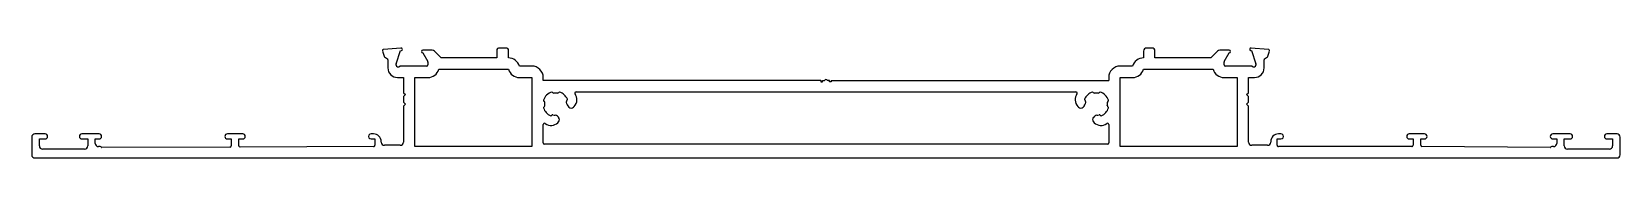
# Model space of a CAD drawing. Extents: x 1690 to 1940, y 2293 to 2311.
import ezdxf

# ---------------------------------------------------------------- set-up
doc = ezdxf.new("R2010")
doc.units = 0
doc.layers.get('0').update_dxf_attribs({"linetype": 'CONTINUOUS'})

msp = doc.modelspace()

# ---------------------------------------------------------------- linework, layer by layer
for p, q in [((1744.74, 2310.16), (1744.98, 2309.36)), ((1747.65, 2310.63), (1744.91, 2310.42)), ((1746.9, 2308.16), (1747.6, 2310.24)), ((1752.57, 2310.28), (1751.07, 2310.28)), ((1753.97, 2309.08), (1752.92, 2310.14)), ((1762.76, 2310.38), (1762.76, 2309.08)), ((1764.31, 2310.63), (1763.01, 2310.63)), ((1764.56, 2309.08), (1764.56, 2310.38)), ((1864.52, 2310.13), (1864.52, 2309.08)), ((1865.82, 2310.63), (1865.02, 2310.63)), ((1866.32, 2309.08), (1866.32, 2310.13)), ((1876.16, 2310.14), (1875.11, 2309.08)), ((1878.02, 2310.28), (1876.52, 2310.28)), ((1884.17, 2310.42), (1881.43, 2310.63)), ((1881.49, 2310.24), (1882.18, 2308.16)), ((1884.1, 2309.36), (1884.34, 2310.16)), ((1745.06, 2309.26), (1745.51, 2308.94)), ((1745.59, 2308.78), (1745.59, 2307.48)), ((1746.89, 2307.93), (1746.89, 2308.1)), ((1751.69, 2307.78), (1747.45, 2307.78)), ((1751.07, 2309.88), (1751.87, 2308.5)), ((1751.89, 2308.4), (1751.89, 2307.98)), ((1762.76, 2309.08), (1753.97, 2309.08)), ((1768.24, 2307.78), (1766.29, 2307.78)), ((1862.79, 2307.78), (1860.84, 2307.78)), ((1875.11, 2309.08), (1866.32, 2309.08)), ((1877.19, 2307.98), (1877.19, 2308.4)), ((1877.22, 2308.5), (1878.02, 2309.88)), ((1881.63, 2307.78), (1877.39, 2307.78)), ((1882.19, 2308.1), (1882.19, 2307.93)), ((1883.49, 2307.48), (1883.49, 2308.78)), ((1883.58, 2308.94), (1884.03, 2309.26)), ((1747.09, 2305.98), (1748.04, 2305.98)), ((1748.04, 2305.98), (1748.04, 2303.58)), ((1749.84, 2305.98), (1751.89, 2305.98)), ((1749.84, 2295.08), (1749.84, 2305.98)), ((1753.62, 2307.28), (1764.56, 2307.28)), ((1766.29, 2305.98), (1768.24, 2305.98)), ((1768.24, 2305.98), (1768.24, 2295.08)), ((1770.04, 2305.52), (1770.04, 2305.98)), ((1813.71, 2305.52), (1770.04, 2305.52)), ((1813.71, 2305.52), (1813.71, 2305.32)), ((1813.71, 2305.32), (1814.01, 2305.32)), ((1814.01, 2305.52), (1814.31, 2305.52)), ((1814.01, 2305.32), (1814.01, 2305.52)), ((1815.07, 2305.52), (1814.77, 2305.52)), ((1815.07, 2305.32), (1815.07, 2305.52)), ((1815.37, 2305.32), (1815.07, 2305.32)), ((1815.37, 2305.52), (1859.04, 2305.52)), ((1815.37, 2305.52), (1815.37, 2305.32)), ((1859.04, 2305.98), (1859.04, 2305.52)), ((1860.84, 2305.98), (1862.79, 2305.98)), ((1860.84, 2295.08), (1860.84, 2305.98)), ((1864.52, 2307.28), (1875.46, 2307.28)), ((1877.19, 2305.98), (1879.24, 2305.98)), ((1879.24, 2305.98), (1879.24, 2295.08)), ((1881.04, 2303.58), (1881.04, 2305.98)), ((1881.04, 2305.98), (1881.99, 2305.98)), ((1748.04, 2303.58), (1748.34, 2303.28)), ((1748.34, 2303.28), (1748.04, 2302.98)), ((1748.04, 2302.98), (1748.04, 2302.08)), ((1775.2, 2303.72), (1853.88, 2303.72)), ((1880.74, 2303.28), (1881.04, 2303.58)), ((1881.04, 2302.98), (1880.74, 2303.28)), ((1881.04, 2302.08), (1881.04, 2302.98)), ((1748.04, 2302.08), (1748.34, 2301.78)), ((1748.34, 2301.78), (1748.04, 2301.48)), ((1748.04, 2301.48), (1748.04, 2295.78)), ((1773.89, 2301.51), (1774.08, 2301.31)), ((1774.78, 2301.3), (1774.9, 2301.42)), ((1854.18, 2301.42), (1854.3, 2301.3)), ((1855.01, 2301.31), (1855.2, 2301.51)), ((1880.74, 2301.78), (1881.04, 2302.08)), ((1881.04, 2301.48), (1880.74, 2301.78)), ((1881.04, 2295.78), (1881.04, 2301.48)), ((1770.04, 2295.68), (1770.04, 2298.55)), ((1772.47, 2299.68), (1772.26, 2299.88)), ((1772.33, 2298.85), (1772.45, 2298.97)), ((1856.82, 2299.88), (1856.62, 2299.68)), ((1856.63, 2298.97), (1856.75, 2298.85)), ((1859.04, 2298.55), (1859.04, 2295.68)), ((1689.54, 2296.58), (1689.54, 2293.78)), ((1691.64, 2297.08), (1690.04, 2297.08)), ((1690.74, 2295.18), (1690.74, 2296.28)), ((1690.74, 2296.28), (1691.64, 2296.28)), ((1700.14, 2297.08), (1697.44, 2297.08)), ((1697.44, 2296.28), (1698.34, 2296.28)), ((1698.34, 2296.28), (1698.34, 2295.18)), ((1699.54, 2295.58), (1699.54, 2296.28)), ((1699.54, 2296.28), (1700.14, 2296.28)), ((1700.29, 2295.08), (1700.04, 2295.08)), ((1720.74, 2295), (1700.58, 2294.93)), ((1722.74, 2297.08), (1720.34, 2297.08)), ((1720.34, 2296.28), (1720.94, 2296.28)), ((1720.94, 2296.28), (1720.94, 2295.2)), ((1722.14, 2295.21), (1722.14, 2296.28)), ((1722.14, 2296.28), (1722.74, 2296.28)), ((1743.34, 2295.08), (1722.34, 2295.01)), ((1743.34, 2297.08), (1742.94, 2297.08)), ((1742.94, 2296.28), (1743.54, 2296.28)), ((1743.54, 2296.28), (1743.54, 2295.28)), ((1744.54, 2295.78), (1744.54, 2295.88)), ((1747.54, 2295.28), (1745.04, 2295.28)), ((1768.24, 2295.08), (1749.84, 2295.08)), ((1858.84, 2295.48), (1770.24, 2295.48)), ((1879.24, 2295.08), (1860.84, 2295.08)), ((1884.04, 2295.28), (1881.54, 2295.28)), ((1884.54, 2295.88), (1884.54, 2295.78)), ((1885.54, 2295.28), (1885.54, 2296.28)), ((1885.54, 2296.28), (1886.14, 2296.28)), ((1886.14, 2297.08), (1885.74, 2297.08)), ((1906.74, 2295.08), (1885.74, 2295.08)), ((1908.74, 2297.08), (1906.34, 2297.08)), ((1906.34, 2296.28), (1906.94, 2296.28)), ((1906.94, 2296.28), (1906.94, 2295.28)), ((1908.14, 2295.28), (1908.14, 2296.28)), ((1908.14, 2296.28), (1908.74, 2296.28)), ((1928.5, 2294.93), (1908.34, 2295.08)), ((1929.04, 2295.08), (1928.79, 2295.08)), ((1931.64, 2297.08), (1928.94, 2297.08)), ((1928.94, 2296.28), (1929.54, 2296.28)), ((1929.54, 2296.28), (1929.54, 2295.58)), ((1930.74, 2295.18), (1930.74, 2296.28)), ((1930.74, 2296.28), (1931.64, 2296.28)), ((1939.04, 2297.08), (1937.44, 2297.08)), ((1937.44, 2296.28), (1938.34, 2296.28)), ((1938.34, 2296.28), (1938.34, 2295.18)), ((1939.54, 2293.78), (1939.54, 2296.58)), ((1690.04, 2293.28), (1939.04, 2293.28)), ((1697.84, 2294.68), (1691.24, 2294.68)), ((1937.84, 2294.68), (1931.24, 2294.68))]:
    msp.add_line(p, q)
for centre, radius, start, end in [((1744.93, 2310.22), 0.2, 94.5, 197), ((1747.67, 2310.43), 0.2, 250.2067, 94.5), ((1751.07, 2310.08), 0.2, 90, 270), ((1752.57, 2309.78), 0.5, 45, 90), ((1763.01, 2310.38), 0.25, 90, 180), ((1764.31, 2310.38), 0.25, 0, 90), ((1865.02, 2310.13), 0.5, 90, 180), ((1865.82, 2310.13), 0.5, 0, 90), ((1876.52, 2309.78), 0.5, 90, 135), ((1878.02, 2310.08), 0.2, 270, 90), ((1881.42, 2310.43), 0.2, 85.5, 289.7933), ((1884.15, 2310.22), 0.2, 343, 85.5), ((1745.17, 2309.42), 0.2, 197, 234.8805), ((1745.39, 2308.78), 0.2, 0, 54.8805), ((1747.09, 2308.1), 0.2, 161.5, 180), ((1747.19, 2307.93), 0.3, 180, 330), ((1751.69, 2307.98), 0.2, 270, 0), ((1751.69, 2308.4), 0.2, 0, 30), ((1764.56, 2307.28), 1.8, 16.1216, 90.0009), ((1768.24, 2305.98), 1.8, 45.0005, 90), ((1860.84, 2305.98), 1.8, 90, 134.9995), ((1864.52, 2307.28), 1.8, 89.9991, 163.8784), ((1877.39, 2308.4), 0.2, 150, 180), ((1877.39, 2307.98), 0.2, 180, 270), ((1881.89, 2307.93), 0.3, 210, 360), ((1881.99, 2308.1), 0.2, 0, 18.5), ((1883.69, 2308.78), 0.2, 125.1195, 180), ((1883.91, 2309.42), 0.2, 305.1195, 343), ((1747.09, 2307.48), 1.5, 180, 270), ((1751.89, 2307.78), 1.8, 270, 343.8724), ((1766.29, 2307.78), 1.8, 196.1257, 269.9968), ((1768.24, 2305.98), 1.8, 360, 44.9995), ((1814.54, 2305.42), 0.25, 23.5782, 156.4218), ((1860.84, 2305.98), 1.8, 135.0005, 180), ((1862.79, 2307.78), 1.8, 270.0032, 343.8743), ((1877.19, 2307.78), 1.8, 196.1276, 270), ((1881.99, 2307.48), 1.5, 270, 0), ((1771.99, 2301.78), 2, 107.6515, 162.3218), ((1771.42, 2303.59), 0.1, 22.807, 107.6515), ((1771.69, 2303.71), 0.2, 202.807, 278.85), ((1771.99, 2301.78), 1.75, 81.15, 98.85), ((1772.29, 2303.71), 0.2, 261.15, 337.1844), ((1772.57, 2303.59), 0.1, 72.3241, 157.1844), ((1771.99, 2301.78), 2, 22.919, 72.3241), ((1773.74, 2302.52), 0.1, 298.1153, 22.919), ((1773.85, 2302.49), 1.5, 314.7048, 37.1141), ((1775.2, 2303.52), 0.2, 90, 217.1141), ((1855.24, 2302.49), 1.5, 142.8859, 225.2952), ((1853.88, 2303.52), 0.2, 322.8859, 90), ((1855.34, 2302.52), 0.1, 157.081, 241.8847), ((1857.09, 2301.78), 2, 107.6759, 157.081), ((1856.51, 2303.59), 0.1, 22.8156, 107.6759), ((1856.79, 2303.71), 0.2, 202.8156, 278.85), ((1857.09, 2301.78), 1.75, 81.15, 98.85), ((1857.39, 2303.71), 0.2, 261.15, 337.193), ((1857.67, 2303.59), 0.1, 72.3485, 157.193), ((1857.09, 2301.78), 2, 17.6782, 72.3485), ((1770.18, 2302.36), 0.1, 162.3218, 247.2769), ((1770.18, 2301.2), 0.1, 112.7236, 197.6798), ((1771.99, 2301.78), 2, 197.6798, 247.0862), ((1770.07, 2302.08), 0.2, 351.15, 67.2769), ((1770.07, 2301.48), 0.2, 292.7236, 8.85), ((1771.99, 2301.78), 1.75, 171.15, 188.85), ((1771.52, 2299.89), 0.2, 75.8987, 151.8894), ((1771.99, 2301.78), 1.75, 255.8987, 267.8188), ((1771.91, 2299.53), 0.5, 45.0021, 87.8975), ((1773.88, 2302.25), 0.2, 118.1153, 194.1813), ((1771.99, 2301.78), 1.75, 2.2366, 14.1813), ((1774.24, 2301.86), 0.499, 182.1385, 224.7949), ((1774.43, 2301.66), 0.501, 224.771, 269.9925), ((1774.43, 2301.66), 0.499, 269.9907, 314.69), ((1854.65, 2301.66), 0.499, 225.31, 270.0093), ((1854.65, 2301.66), 0.501, 270.0075, 315.229), ((1854.84, 2301.86), 0.499, 315.2051, 357.8615), ((1855.2, 2302.25), 0.2, 345.8187, 61.8847), ((1857.09, 2301.78), 1.75, 165.8187, 177.7634), ((1857.18, 2299.53), 0.5, 92.1025, 134.9979), ((1857.09, 2301.78), 1.75, 272.1812, 284.1013), ((1857.57, 2299.89), 0.2, 28.1106, 104.1013), ((1857.09, 2301.78), 2, 292.9138, 342.3202), ((1859.02, 2302.08), 0.2, 112.7231, 188.85), ((1857.09, 2301.78), 1.75, 351.15, 8.85), ((1859.02, 2301.48), 0.2, 171.15, 247.2764), ((1858.9, 2302.36), 0.1, 292.7231, 17.6782), ((1858.9, 2301.2), 0.1, 342.3202, 67.2764), ((1770.24, 2298.55), 0.2, 52.8643, 180), ((1771.27, 2299.91), 1.5, 232.8643, 314.9976), ((1771.25, 2300.03), 0.1, 247.0862, 331.8894), ((1772.1, 2299.33), 0.5, 314.9526, 359.994), ((1772.11, 2299.34), 0.487, 357.7553, 43.3829), ((1856.97, 2299.34), 0.487, 136.6171, 182.2447), ((1856.98, 2299.33), 0.5, 180.006, 225.0474), ((1857.82, 2299.91), 1.5, 225.0024, 307.1357), ((1857.83, 2300.03), 0.1, 208.1106, 292.9138), ((1858.84, 2298.55), 0.2, 0, 127.1357), ((1690.04, 2296.58), 0.5, 134.9996, 179.9991), ((1690.04, 2296.58), 0.5, 90.0009, 135.0004), ((1691.24, 2295.18), 0.5, 180.0009, 225.0004), ((1691.64, 2296.68), 0.4, 270, 90), ((1697.44, 2296.68), 0.4, 90, 270), ((1697.84, 2295.18), 0.5, 314.9996, 359.9991), ((1700.04, 2295.58), 0.5, 180.0009, 225.0004), ((1700.04, 2295.58), 0.5, 224.9996, 269.9991), ((1700.14, 2296.68), 0.4, 44.9996, 89.9991), ((1700.14, 2296.68), 0.4, 270.0009, 315.0004), ((1700.29, 2294.83), 0.25, 34.8758, 90), ((1700.14, 2296.68), 0.4, 0.0009, 45.0004), ((1700.14, 2296.68), 0.4, 314.9996, 359.9991), ((1720.34, 2296.68), 0.4, 134.9996, 179.9991), ((1720.34, 2296.68), 0.4, 180.0009, 225.0004), ((1720.34, 2296.68), 0.4, 90.0009, 135.0004), ((1720.34, 2296.68), 0.4, 224.9996, 269.9991), ((1720.74, 2295.2), 0.2, 270.1991, 360), ((1722.34, 2295.21), 0.2, 180, 270.1991), ((1722.74, 2296.68), 0.4, 270, 90), ((1742.94, 2296.68), 0.4, 90, 270.1432), ((1743.34, 2295.88), 1.2, 45.0004, 89.9999), ((1743.34, 2295.28), 0.199, 270.397, 315.3083), ((1743.34, 2295.28), 0.2, 315.3095, 0.0223), ((1743.34, 2295.88), 1.2, 0.0001, 44.9996), ((1745.04, 2295.78), 0.5, 180, 270), ((1747.54, 2295.78), 0.5, 270.0009, 315.0004), ((1747.54, 2295.78), 0.5, 314.9996, 359.9991), ((1770.24, 2295.68), 0.2, 180, 270), ((1858.84, 2295.68), 0.2, 270, 0), ((1881.54, 2295.78), 0.5, 180.0009, 225.0004), ((1881.54, 2295.78), 0.5, 224.9996, 269.9991), ((1884.04, 2295.78), 0.5, 270, 0), ((1885.74, 2295.88), 1.2, 135.0004, 179.9999), ((1885.74, 2295.88), 1.2, 90.0001, 134.9996), ((1885.74, 2295.28), 0.2, 179.9777, 224.6905), ((1885.74, 2295.28), 0.199, 224.6917, 269.603), ((1886.14, 2296.68), 0.4, 269.8568, 90), ((1906.34, 2296.68), 0.4, 90, 270), ((1906.74, 2295.28), 0.2, 269.8009, 360), ((1908.34, 2295.28), 0.2, 180, 269.8009), ((1908.74, 2296.68), 0.4, 44.9996, 89.9991), ((1908.74, 2296.68), 0.4, 270.0009, 315.0004), ((1908.74, 2296.68), 0.4, 0.0009, 45.0004), ((1908.74, 2296.68), 0.4, 314.9996, 359.9991), ((1928.94, 2296.68), 0.4, 134.9996, 179.9991), ((1928.94, 2296.68), 0.4, 180.0009, 225.0004), ((1928.79, 2294.83), 0.25, 90, 145.1242), ((1928.94, 2296.68), 0.4, 90.0009, 135.0004), ((1928.94, 2296.68), 0.4, 224.9996, 269.9991), ((1929.04, 2295.58), 0.5, 270.0009, 315.0004), ((1929.04, 2295.58), 0.5, 314.9996, 359.9991), ((1931.24, 2295.18), 0.5, 180.0009, 225.0004), ((1931.64, 2296.68), 0.4, 270, 90), ((1937.44, 2296.68), 0.4, 90, 270), ((1937.84, 2295.18), 0.5, 314.9996, 359.9991), ((1939.04, 2296.58), 0.5, 44.9996, 89.9991), ((1939.04, 2296.58), 0.5, 0.0009, 45.0004), ((1690.04, 2293.78), 0.5, 180.0009, 225.0004), ((1690.04, 2293.78), 0.5, 224.9996, 269.9991), ((1691.24, 2295.18), 0.5, 224.9996, 269.9991), ((1697.84, 2295.18), 0.5, 270.0009, 315.0004), ((1700.58, 2295.03), 0.1, 214.8758, 270.1991), ((1928.5, 2295.03), 0.1, 269.8009, 325.1242), ((1931.24, 2295.18), 0.5, 224.9996, 269.9991), ((1937.84, 2295.18), 0.5, 270.0009, 315.0004), ((1939.04, 2293.78), 0.5, 270, 0)]:
    msp.add_arc(centre, radius, start, end)

doc.saveas('drawing.dxf')
